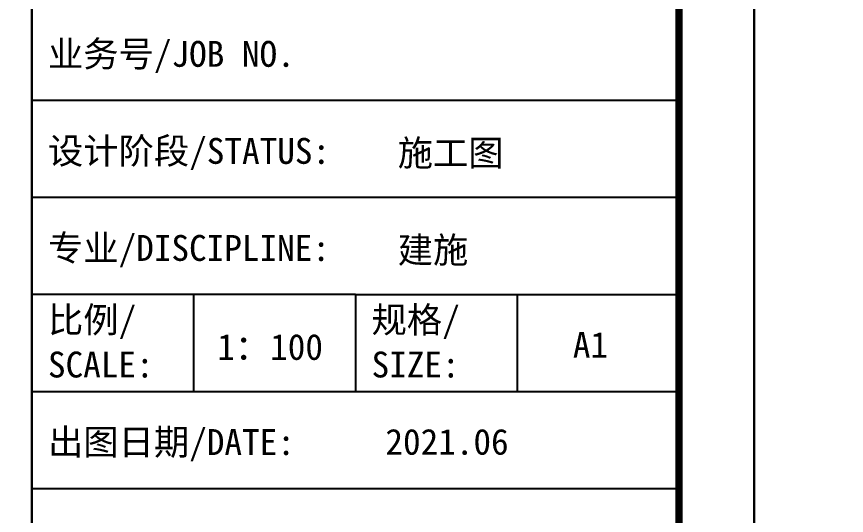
# Model space of a CAD drawing. Extents: x -737978 to 768813, y -372247 to 1140308.
# Drawn here: x -568637 to -565880, y -335814 to -334157 of the extents above; entities that cross this region are included whole.
import ezdxf

# ---------------------------------------------------------------- set-up
doc = ezdxf.new("R2010")
doc.units = 0
doc.header["$LTSCALE"] = 10
doc.header["$MEASUREMENT"] = 0
doc.layers.get('0').update_dxf_attribs({"linetype": 'CONTINUOUS'})
doc.layers.add('PUB_TITLE', color=4, linetype='CONTINUOUS')
doc.styles.add('-宋体', font='', dxfattribs={"width": 0.8})
doc.styles.get('-宋体').set_extended_font_data('SimSun')

# ---------------------------------------------------------------- blocks, each defined once
blk = doc.blocks.new('TQ1')
at = {"layer": 'PUB_TITLE'}
for p, q in [((-49854.8, -407354.8), (-43854.8, -407354.8)), ((-49854.8, -408254.8), (-43854.8, -408254.8)), ((-46854.8, -409154.8), (-49854.8, -409154.8)), ((-48354.8, -409154.8), (-48354.8, -410054.8)), ((-46854.8, -409154.8), (-46854.8, -410054.8)), ((-46854.8, -409154.8), (-43854.8, -409154.8)), ((-45354.8, -409154.8), (-45354.8, -410054.8)), ((-49854.8, -410054.8), (-43854.8, -410054.8)), ((-49854.8, -410954.8), (-43854.8, -410954.8))]:
    blk.add_line(p, q, dxfattribs=at)
at = {"layer": 'PUB_TITLE', "const_width": 20}
blk.add_lwpolyline([(-49854.8, -378413.9), (-49854.8, -418454.8)], dxfattribs=at)
at = {"layer": 'PUB_TITLE', "style": '-宋体'}
for s, p in [('业务号/JOB NO.', (-49704.8, -407044.5)), ('设计阶段/STATUS:', (-49704.8, -407944.5)), ('施工图', (-46462.9, -407963.2)), ('专业/DISCIPLINE:', (-49704.8, -408844.5)), ('建施', (-46462.9, -408863.2)), ('比例/', (-49704.8, -409510.6)), ('规格/', (-46704.8, -409510.6)), ('1：100', (-48135.6, -409762.4)), ('A1', (-44838.8, -409743.4)), ('SCALE:', (-49704.8, -409925.7)), ('SIZE:', (-46704.8, -409925.7)), ('出图日期/DATE:', (-49704.8, -410644.5)), ('2021.06', (-46576.5, -410642))]:
    blk.add_text(s, height=240, dxfattribs=at).set_placement(p)

msp = doc.modelspace()

# ---------------------------------------------------------------- linework, layer by layer
at = {"layer": 'PUB_TITLE'}
for points in [[(-587211.3, -338662.7), (-566186.3, -338662.7), (-566186.3, -323812.7), (-587211.3, -323812.7)], [(-566186.3, -338662.7), (-545161.3, -338662.7), (-545161.3, -323812.7), (-566186.3, -323812.7)]]:
    msp.add_lwpolyline(points, close=True, dxfattribs=at)
at = {"layer": 'PUB_TITLE', "const_width": 25}
msp.add_lwpolyline([(-586586.3, -338412.7), (-566436.3, -338412.7), (-566436.3, -324062.7), (-586586.3, -324062.7)], close=True, dxfattribs=at)

# ---------------------------------------------------------------- block references
at = {"xscale": 0.3583768702508217, "yscale": 0.3583768702508217, "zscale": 0.3583768702508217}
msp.add_blockref('TQ1', (-550719.8, -188448.1), dxfattribs=at)

doc.saveas('drawing.dxf')
